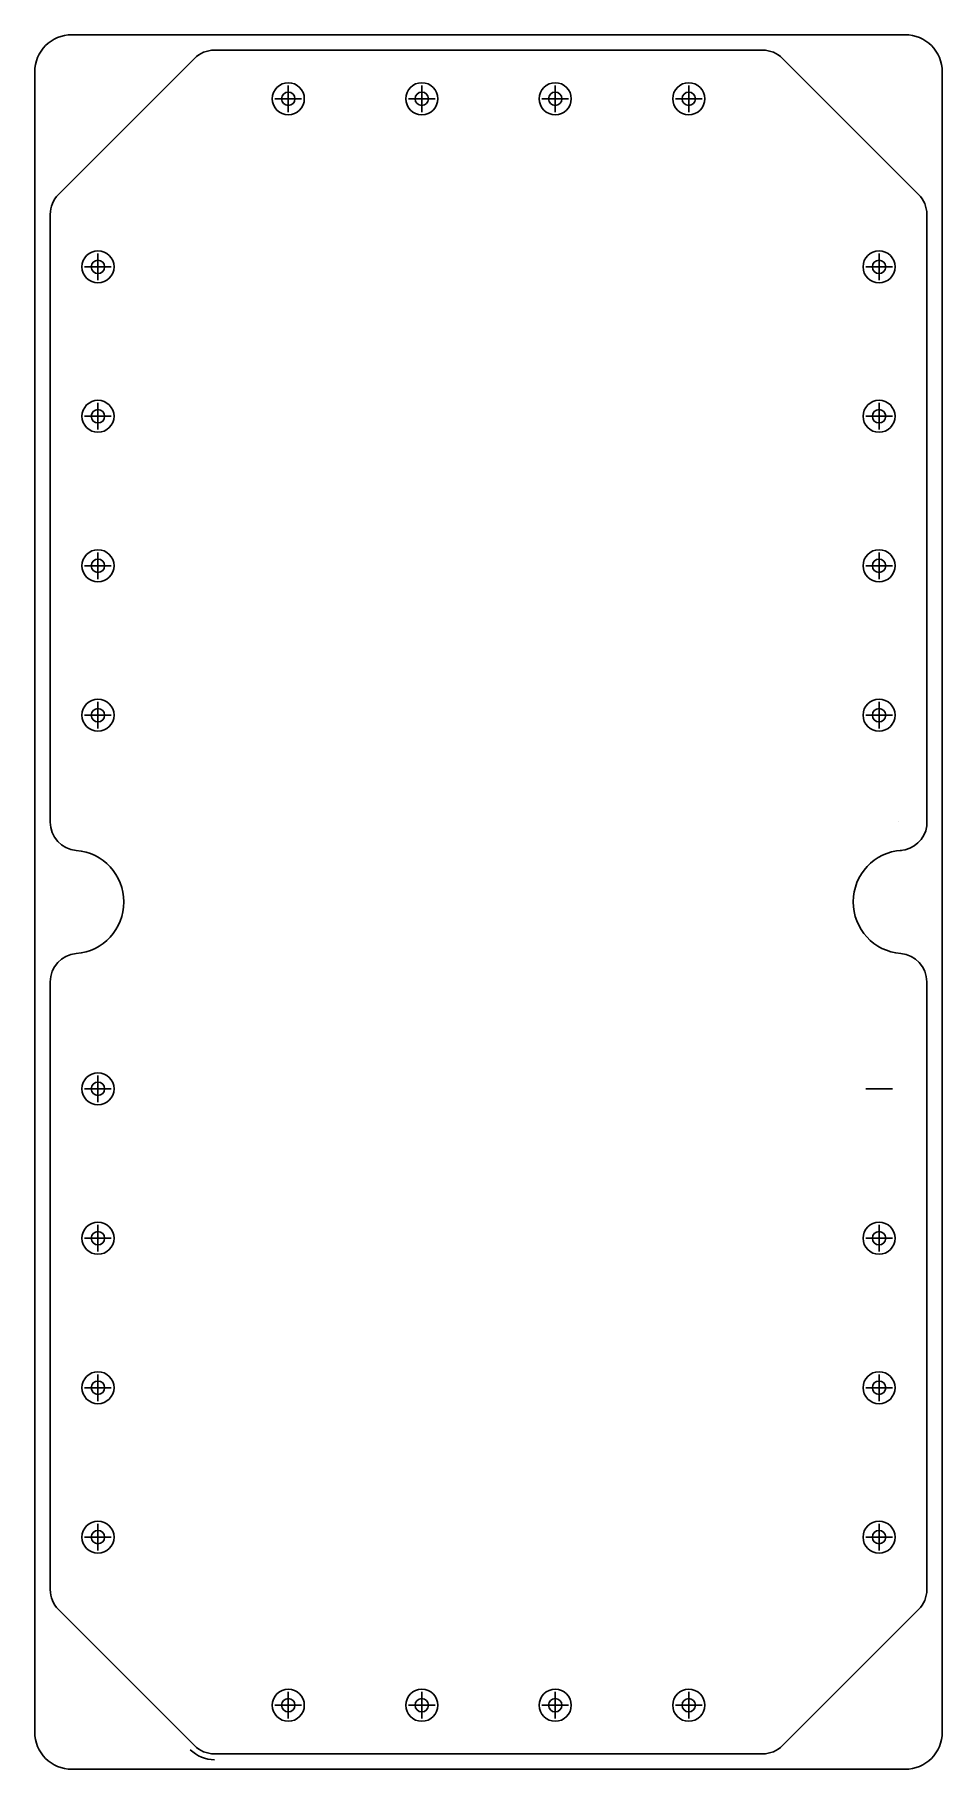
# Model space of a CAD drawing. Header units: millimetres. Extents: x 2024 to 2194, y 263 to 588.
import ezdxf

# ---------------------------------------------------------------- set-up
doc = ezdxf.new("R2010")
doc.units = ezdxf.units.MM

msp = doc.modelspace()

# ---------------------------------------------------------------- linework, layer by layer
for p, q in [((2186.97, 587.9), (2030.97, 587.9)), ((2028.42, 557.98), (2053.88, 583.45)), ((2160.3, 585), (2057.63, 585)), ((2189.51, 557.98), (2164.05, 583.45)), ((2023.97, 269.9), (2023.97, 580.9)), ((2193.97, 269.9), (2193.97, 580.9)), ((2068.97, 575.9), (2073.97, 575.9)), ((2071.47, 573.4), (2071.47, 578.4)), ((2093.97, 575.9), (2098.97, 575.9)), ((2096.47, 573.4), (2096.47, 578.4)), ((2118.97, 575.9), (2123.97, 575.9)), ((2121.47, 573.4), (2121.47, 578.4)), ((2143.97, 575.9), (2148.97, 575.9)), ((2146.47, 573.4), (2146.47, 578.4)), ((2026.87, 440.35), (2026.87, 554.23)), ((2191.07, 439.67), (2191.07, 554.23)), ((2035.82, 541.9), (2035.82, 546.9)), ((2182.12, 541.9), (2182.12, 546.9)), ((2033.32, 544.4), (2038.32, 544.4)), ((2184.62, 544.4), (2179.62, 544.4)), ((2035.82, 513.9), (2035.82, 518.9)), ((2182.12, 513.9), (2182.12, 518.9)), ((2033.32, 516.4), (2038.32, 516.4)), ((2184.62, 516.4), (2179.62, 516.4)), ((2035.82, 485.9), (2035.82, 490.9)), ((2182.12, 485.9), (2182.12, 490.9)), ((2033.32, 488.4), (2038.32, 488.4)), ((2184.62, 488.4), (2179.62, 488.4)), ((2035.82, 457.9), (2035.82, 462.9)), ((2182.12, 457.9), (2182.12, 462.9)), ((2033.32, 460.4), (2038.32, 460.4)), ((2184.62, 460.4), (2179.62, 460.4)), ((2026.87, 296.57), (2026.87, 410.45)), ((2191.07, 296.57), (2191.07, 410.45)), ((2033.32, 390.4), (2038.32, 390.4)), ((2035.82, 392.9), (2035.82, 387.9)), ((2184.62, 390.4), (2179.62, 390.4)), ((2035.82, 364.9), (2035.82, 359.9)), ((2182.12, 364.9), (2182.12, 359.9)), ((2033.32, 362.4), (2038.32, 362.4)), ((2184.62, 362.4), (2179.62, 362.4)), ((2035.82, 336.9), (2035.82, 331.9)), ((2182.12, 336.9), (2182.12, 331.9)), ((2033.32, 334.4), (2038.32, 334.4)), ((2184.62, 334.4), (2179.62, 334.4)), ((2035.82, 308.9), (2035.82, 303.9)), ((2182.12, 308.9), (2182.12, 303.9)), ((2033.32, 306.4), (2038.32, 306.4)), ((2184.62, 306.4), (2179.62, 306.4)), ((2028.42, 292.82), (2053.88, 267.35)), ((2189.51, 292.82), (2164.05, 267.35)), ((2071.47, 277.4), (2071.47, 272.4)), ((2096.47, 277.4), (2096.47, 272.4)), ((2121.47, 277.4), (2121.47, 272.4)), ((2146.47, 277.4), (2146.47, 272.4)), ((2068.97, 274.9), (2073.97, 274.9)), ((2093.97, 274.9), (2098.97, 274.9)), ((2118.97, 274.9), (2123.97, 274.9)), ((2143.97, 274.9), (2148.97, 274.9)), ((2160.3, 265.8), (2057.63, 265.8)), ((2186.97, 262.9), (2030.97, 262.9)), ((2186.97, 262.9), (2030.97, 262.9))]:
    msp.add_line(p, q)
msp.add_lwpolyline([(2185.77, 440.4), (2185.77, 440.4)])
for centre, radius in [((2071.47, 575.9), 3), ((2096.47, 575.9), 3), ((2121.47, 575.9), 3), ((2146.47, 575.9), 3), ((2071.47, 575.9), 1.25), ((2096.47, 575.9), 1.25), ((2121.47, 575.9), 1.25), ((2146.47, 575.9), 1.25), ((2035.82, 544.4), 3), ((2182.12, 544.4), 3), ((2035.82, 544.4), 1.25), ((2182.12, 544.4), 1.25), ((2035.82, 516.4), 3), ((2035.82, 516.4), 1.25), ((2182.12, 516.4), 3), ((2182.12, 516.4), 1.25), ((2035.82, 488.4), 3), ((2182.12, 488.4), 3), ((2035.82, 488.4), 1.25), ((2182.12, 488.4), 1.25), ((2035.82, 460.4), 3), ((2035.82, 460.4), 1.25), ((2182.12, 460.4), 3), ((2182.12, 460.4), 1.25), ((2035.82, 390.4), 3), ((2035.82, 390.4), 1.25), ((2035.82, 362.4), 3), ((2182.12, 362.4), 3), ((2035.82, 362.4), 1.25), ((2182.12, 362.4), 1.25), ((2035.82, 334.4), 3), ((2035.82, 334.4), 1.25), ((2182.12, 334.4), 3), ((2182.12, 334.4), 1.25), ((2035.82, 306.4), 3), ((2182.12, 306.4), 3), ((2035.82, 306.4), 1.25), ((2182.12, 306.4), 1.25), ((2071.47, 274.9), 3), ((2096.47, 274.9), 3), ((2121.47, 274.9), 3), ((2146.47, 274.9), 3), ((2071.47, 274.9), 1.25), ((2096.47, 274.9), 1.25), ((2121.47, 274.9), 1.25), ((2146.47, 274.9), 1.25)]:
    msp.add_circle(centre, radius)
for centre, radius, start, end in [((2030.97, 580.9), 7, 90, 180), ((2186.97, 580.9), 7, 0, 90), ((2057.63, 579.7), 5.3, 90, 135), ((2160.3, 579.7), 5.3, 45, 90), ((2032.17, 554.23), 5.3, 135, 180), ((2185.77, 554.23), 5.3, 360, 45), ((2032.17, 440.35), 5.3, 180, 265.4114), ((2185.77, 440.4), 5.35, 273.2923, 352.1606), ((2030.97, 425.4), 9.7, 274.5886, 85.4114), ((2186.97, 425.4), 9.7, 93.8671, 265.4114), ((2032.17, 410.45), 5.3, 94.5886, 180), ((2185.77, 410.45), 5.3, 0, 85.4114), ((2032.17, 296.57), 5.3, 180, 225), ((2185.77, 296.57), 5.3, 315, 0), ((2030.97, 269.9), 7, 180, 270), ((2186.97, 269.9), 7, 270, 0), ((2057.63, 271.1), 6.4, 225, 270), ((2057.63, 271.1), 5.3, 225, 270), ((2160.3, 271.1), 5.3, 270, 315)]:
    msp.add_arc(centre, radius, start, end)

doc.saveas('drawing.dxf')
